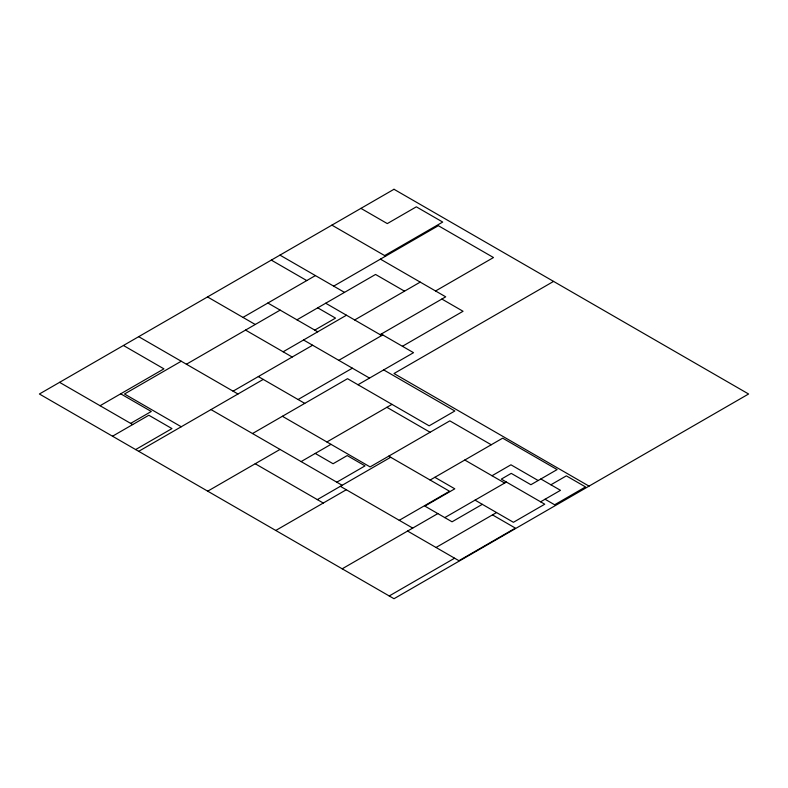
<?xml version="1.0" encoding="UTF-8"?>
<svg xmlns="http://www.w3.org/2000/svg" width="788" height="788" viewBox="0 0 788 788"><rect width="100%" height="100%" fill="white"/><g stroke="black" fill="none" stroke-linecap="round" stroke-linejoin="round"><path stroke-width="1.18" d="M242.97 317.406L315.407 275.583M100.076 405.721L163.934 368.853L123.44 345.479M181.24 361.239L124.504 394L181.24 426.761M186.411 364.233L280.144 310.117M384.633 255.578L442.698 222.058L416.33 206.83L387.302 223.595L360.924 208.367M333.669 286.133L438.335 225.703L493.485 257.538L435.577 290.979M296.958 319.82L375.551 274.451L404.52 291.176M130.66 423.383L151.276 411.484L120.692 393.823M112.517 436.217L148.833 415.246L171.961 428.593L135.644 449.564M314.757 330.093L335.521 318.106L317.731 307.832M283.138 351.783L346.464 315.22M354.669 319.958L420.221 282.114M233.061 391.163L312.619 345.233M138.688 451.327L263.241 379.412M380.161 334.673L445.712 296.83L380.427 259.134M338.771 360.333L382.761 334.93M298.071 399.526L352.364 368.183M402.422 346.277L463.048 311.27L441.871 299.046M252.495 433.548L347.518 378.693L429.155 425.825L454.843 410.991L383.687 369.907M357.988 384.741L413.523 352.679L381.244 334.053M553.57 281.405L394 373.532L589.03 486.127M207.707 491.17L280.036 449.416M326.892 441.969L392 404.372M301.114 461.591L330.999 444.334M336.801 482.197L365.041 465.885L347.203 455.582L333.078 463.738L315.239 453.435M317.337 499.612L390.681 457.267M275.77 530.462L346.296 489.742M430.12 480.04L502.675 438.158L557.116 469.589L530.895 484.719L511.245 473.371L501.306 479.114L544.754 504.202L513.421 522.296L475.046 500.134M399.24 520.307L449.554 491.259L388.73 456.144M492.017 475.735L510.949 464.802L538.174 480.522M342.179 568.808L437.832 513.589M444.796 517.608L506.389 482.049M482.315 504.33L452.056 521.804L424.86 506.093L454.794 488.816L434.858 477.301M436.02 547.483L496.538 512.545M550.91 484.787L566.355 475.863L585.533 486.935L554.634 504.773L545.05 499.237M540.607 501.808L560.495 490.323L540.844 478.976M389.213 595.964L454.597 558.209M331.896 225.132L385.608 256.139M279.957 255.115L344.494 292.378M271.308 260.109L306.759 280.577M325.7 303.232L381.678 335.55M267.871 303.025L317.731 331.817M491.229 444.757L449.84 420.861L370.094 466.91L282.399 416.281M303.547 339.992L369.523 378.082M207.52 296.938L255.243 324.489M386.908 407.317L430.1 432.257M245.551 330.083L292.2 357.023M464.792 460.025L504.665 483.044M258.326 376.575L304.749 403.377M492.48 514.889L515.382 528.108L458.931 560.701L407.573 531.053M138.688 336.673L237.976 394M210.987 409.583L342.159 485.28M340.357 486.314L412.715 528.088M255.214 463.738L323.277 503.039M59.583 382.347L132.699 424.565M394 189.278L39.4 394L394 598.722L748.6 394L394 189.278"/></g></svg>
